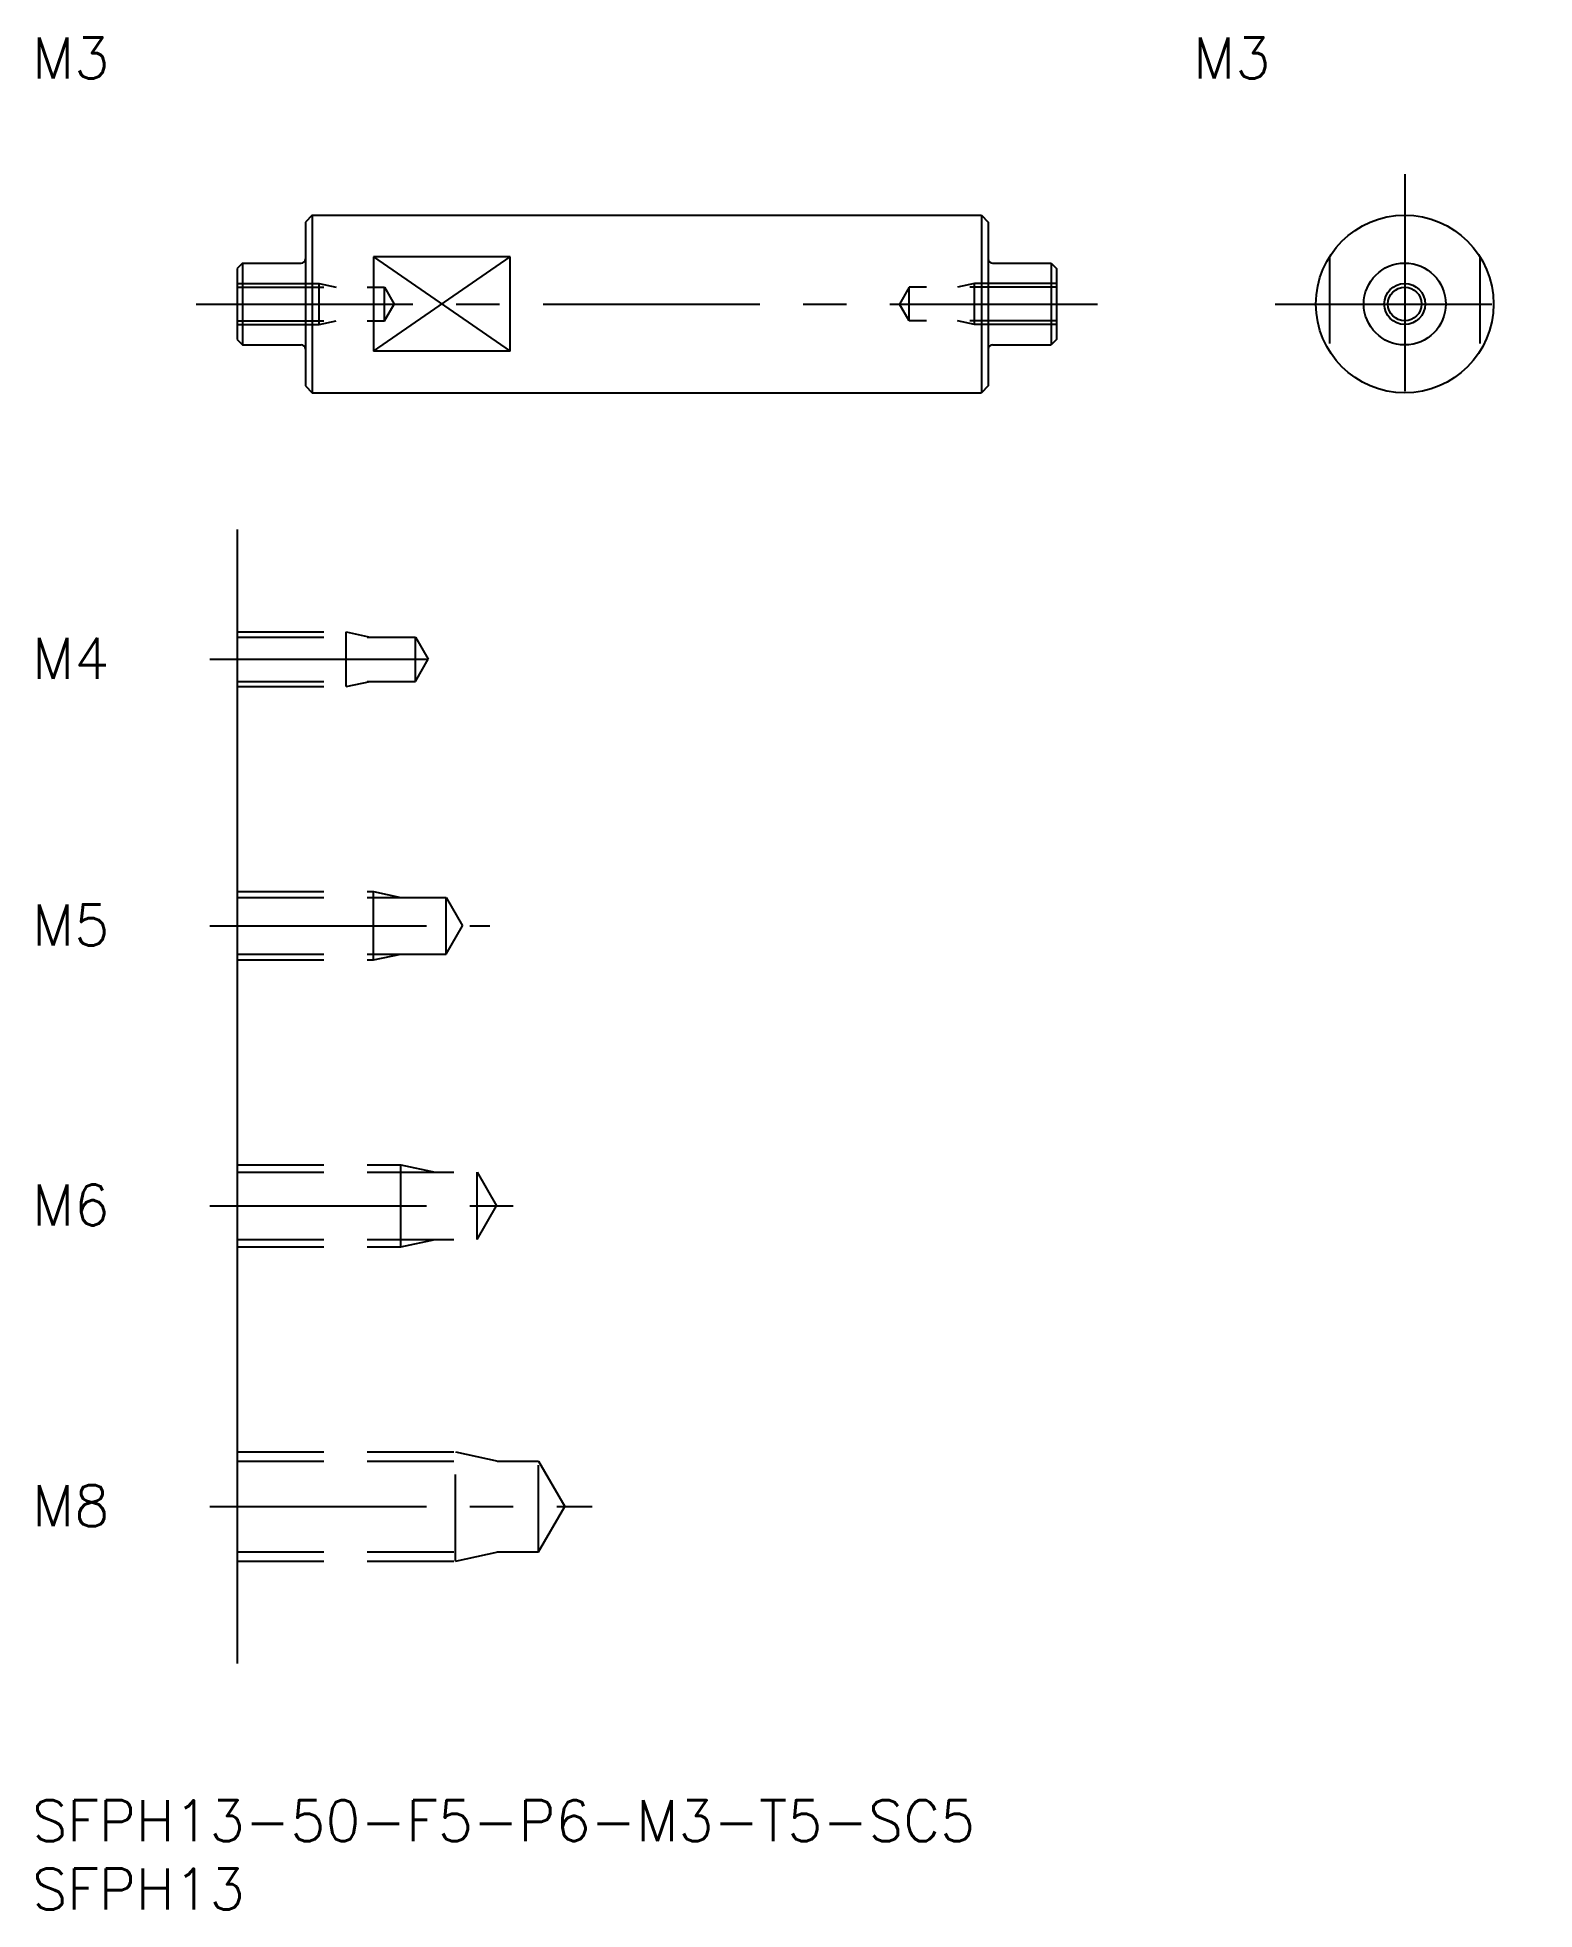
# Model space of a CAD drawing. Extents: x 0 to 110, y -8 to 129.
import ezdxf

# ---------------------------------------------------------------- set-up
doc = ezdxf.new("R2010")
doc.units = 0
doc.header["$LTSCALE"] = 0.5
doc.linetypes.add('CENTER', pattern=[50.8, 31.75, -6.35, 6.35, -6.35])
doc.linetypes.add('DASHED', pattern=[19.05, 12.7, -6.35])
for name, color, linetype in [('MSM_CENTER', 1, 'CENTER'), ('MSM_CONTINUOUS', 7, 'CONTINUOUS'), ('MSM_DASHED', 4, 'DASHED'), ('MSM_NARROW', 5, 'CONTINUOUS'), ('MSM_PART_NUMBER', 7, 'CONTINUOUS')]:
    doc.layers.add(name, color=color, linetype=linetype)
doc.styles.get("Standard").update_dxf_attribs({"font": 'txt.shx', "height": 3, "bigfont": 'bigfont.shx'})

# ---------------------------------------------------------------- blocks, each defined once
blk = doc.blocks.new('*U4')
at = {"layer": 'MSM_PART_NUMBER'}
blk.add_text('SFPH13-50-F5-P6-M3-T5-SC5', height=3, dxfattribs=at).set_placement((0, -3))
blk = doc.blocks.new('*U5')
at = {"layer": 'MSM_PART_NUMBER'}
blk.add_text('SFPH13', height=3, dxfattribs=at).set_placement((0, -8))
blk = doc.blocks.new('*U6')
at = {"layer": 'MSM_PART_NUMBER'}
blk.add_text('M8', height=3, dxfattribs=at).set_placement((0, 20.06))
blk = doc.blocks.new('*U7')
at = {"layer": 'MSM_PART_NUMBER'}
blk.add_text('M6', height=3, dxfattribs=at).set_placement((0, 42.06))
blk = doc.blocks.new('*U8')
at = {"layer": 'MSM_PART_NUMBER'}
blk.add_text('M5', height=3, dxfattribs=at).set_placement((0, 62.56))
blk = doc.blocks.new('*U9')
at = {"layer": 'MSM_PART_NUMBER'}
blk.add_text('M4', height=3, dxfattribs=at).set_placement((0, 82.06))
blk = doc.blocks.new('*U10')
at = {"layer": 'MSM_PART_NUMBER'}
blk.add_text('M3', height=3, dxfattribs=at).set_placement((0, 126.01))
blk = doc.blocks.new('*U11')
at = {"layer": 'MSM_PART_NUMBER'}
blk.add_text('M3', height=3, dxfattribs=at).set_placement((85, 126.01))

msp = doc.modelspace()

# ---------------------------------------------------------------- linework, layer by layer
at = {"layer": 'MSM_CENTER'}
for p, q in [((100.49, 119), (100.49, 100)), ((12, 109.5), (78, 109.5)), ((90.99, 109.5), (109.99, 109.5)), ((13, 83.5), (31, 83.5)), ((13, 64), (33.5, 64)), ((13, 43.5), (36, 43.5)), ((13, 21.5), (41, 21.5))]:
    msp.add_line(p, q, dxfattribs=at)
at = {"layer": 'MSM_CONTINUOUS'}
for p, q in [((20.5, 116), (20, 115.5)), ((20, 115.5), (20, 103.5)), ((20.5, 116), (20.5, 103)), ((20.5, 116), (69.5, 116)), ((69.5, 116), (69.5, 103)), ((69.5, 116), (70, 115.5)), ((70, 115.5), (70, 103.5)), ((15.4, 112.5), (15, 112.1)), ((15.4, 112.5), (19.7, 112.5)), ((15.4, 112.5), (15.4, 106.5)), ((35, 112.96), (25, 112.96)), ((25, 112.96), (25, 106.04)), ((35, 106.04), (35, 112.96)), ((70.3, 112.5), (74.6, 112.5)), ((74.6, 112.5), (74.6, 106.5)), ((74.6, 112.5), (75, 112.1)), ((15, 112.1), (15, 106.9)), ((75, 112.1), (75, 106.9)), ((15, 106.9), (15.4, 106.5)), ((75, 106.9), (74.6, 106.5)), ((15.4, 106.5), (19.7, 106.5)), ((35, 106.04), (25, 106.04)), ((70.3, 106.5), (74.6, 106.5)), ((20, 103.5), (20.5, 103)), ((20.5, 103), (69.5, 103)), ((70, 103.5), (69.5, 103)), ((15, 93), (15, 10))]:
    msp.add_line(p, q, dxfattribs=at)
for radius in [6.5, 3, 1.23]:
    msp.add_circle((100.49, 109.5), radius, dxfattribs=at)
for centre, start, end in [((19.7, 112.8), 270, 0), ((70.3, 112.8), 180, 270), ((19.7, 106.2), 0, 90), ((70.3, 106.2), 90, 180)]:
    msp.add_arc(centre, 0.3, start, end, dxfattribs=at)
at = {"layer": 'MSM_DASHED'}
for p, q in [((94.99, 112.96), (94.99, 106.04)), ((105.99, 112.96), (105.99, 106.04)), ((15, 111), (21, 111)), ((21, 111), (22.25, 110.73)), ((21, 108), (21, 111)), ((69, 111), (67.75, 110.73)), ((75, 111), (69, 111)), ((69, 108), (69, 111)), ((15, 110.73), (25.79, 110.73)), ((25.79, 108.27), (25.79, 110.73)), ((25.79, 110.73), (26.5, 109.5)), ((64.21, 110.73), (63.5, 109.5)), ((75, 110.73), (64.21, 110.73)), ((64.21, 108.27), (64.21, 110.73)), ((15, 108.27), (25.79, 108.27)), ((21, 108), (22.25, 108.27)), ((25.79, 108.27), (26.5, 109.5)), ((64.21, 108.27), (63.5, 109.5)), ((75, 108.27), (64.21, 108.27)), ((69, 108), (67.75, 108.27)), ((15, 108), (21, 108)), ((75, 108), (69, 108)), ((15, 85.5), (23, 85.5)), ((15, 85.12), (28.06, 85.12)), ((23, 81.5), (23, 85.5)), ((23, 85.5), (24.75, 85.12)), ((28.06, 81.88), (28.06, 85.12)), ((28.06, 85.12), (29, 83.5)), ((28.06, 81.88), (29, 83.5)), ((15, 81.88), (28.06, 81.88)), ((15, 81.5), (23, 81.5)), ((23, 81.5), (24.75, 81.88)), ((15, 66.5), (25, 66.5)), ((15, 66.07), (30.31, 66.07)), ((25, 61.5), (25, 66.5)), ((25, 66.5), (27, 66.07)), ((30.31, 61.93), (30.31, 66.07)), ((30.31, 66.07), (31.5, 64)), ((30.31, 61.93), (31.5, 64)), ((15, 61.93), (30.31, 61.93)), ((25, 61.5), (27, 61.93)), ((15, 61.5), (25, 61.5)), ((15, 46.5), (27, 46.5)), ((15, 45.96), (32.58, 45.96)), ((27, 40.5), (27, 46.5)), ((27, 46.5), (29.5, 45.96)), ((32.58, 41.04), (32.58, 45.96)), ((32.58, 45.96), (34, 43.5)), ((32.58, 41.04), (34, 43.5)), ((15, 41.04), (32.58, 41.04)), ((15, 40.5), (27, 40.5)), ((27, 40.5), (29.5, 41.04)), ((15, 25.5), (31, 25.5)), ((15, 24.82), (37.08, 24.82)), ((31, 17.5), (31, 25.5)), ((31, 25.5), (34.12, 24.82)), ((37.08, 18.18), (37.08, 24.82)), ((37.08, 24.82), (39, 21.5)), ((37.08, 18.18), (39, 21.5)), ((15, 18.18), (37.08, 18.18)), ((31, 17.5), (34.12, 18.18)), ((15, 17.5), (31, 17.5))]:
    msp.add_line(p, q, dxfattribs=at)
at = {"layer": 'MSM_NARROW'}
for p, q in [((25, 106.04), (35, 112.96)), ((25, 112.96), (35, 106.04))]:
    msp.add_line(p, q, dxfattribs=at)
msp.add_circle((100.49, 109.5), 1.5, dxfattribs=at)

# ---------------------------------------------------------------- block references
at = {"layer": 'MSM_CONTINUOUS'}
for name in ['*U10', '*U11', '*U9', '*U8', '*U7', '*U6', '*U4', '*U5']:
    msp.add_blockref(name, (0, 0), dxfattribs=at)

doc.saveas('drawing.dxf')
